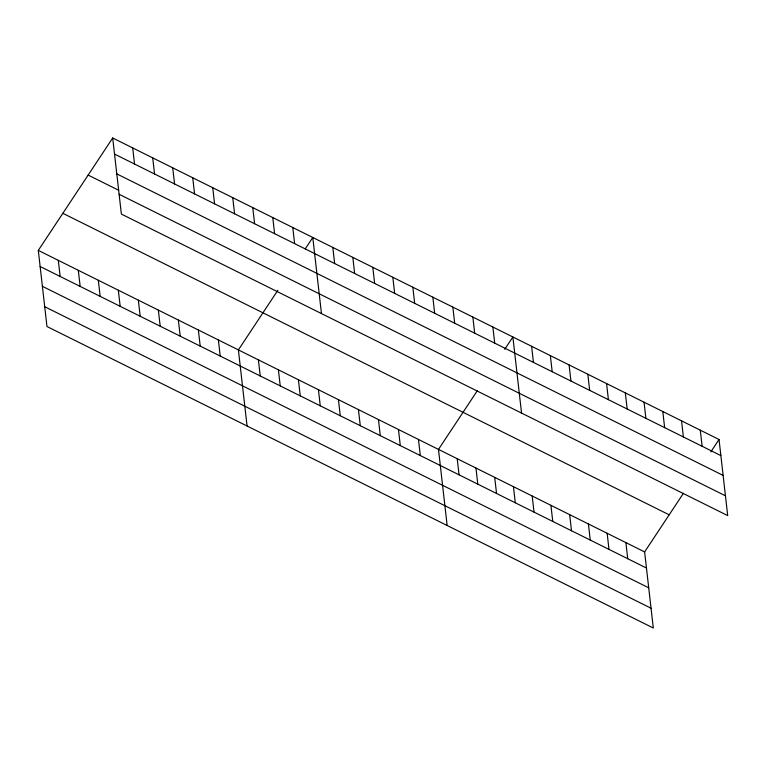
<?xml version="1.0" encoding="UTF-8"?>
<svg xmlns="http://www.w3.org/2000/svg" width="766" height="766" viewBox="0 0 766 766"><rect width="100%" height="100%" fill="white"/><g stroke="black" fill="none" stroke-linecap="round" stroke-linejoin="round"><path stroke-width="1.15" d="M683.454 493.256L644.627 551.922L653.302 628.015L46.965 326.507L38.3 250.405L112.698 137.985L719.035 439.493L727.7 515.595L121.373 214.078L112.698 137.985M277.857 290.266L238.389 349.909L247.064 426.001M305.232 248.893L312.787 237.479L321.461 313.581M477.304 390.746L438.478 449.412L447.153 525.505M504.689 349.344L512.875 336.983L521.55 413.075M710.848 451.863L719.035 439.493M114.536 154.081L720.863 455.598M116.786 173.882L723.123 475.399M88.147 175.079L118.682 190.265M119.113 194.277L725.44 495.793M62.85 213.312L669.187 514.819M38.3 250.405L644.627 551.922M40.138 266.511L646.466 568.027M42.389 286.312L648.725 587.819M44.715 306.706L651.043 608.223M700.287 430.176L702.125 446.272M681.548 420.86L683.377 436.955M662.81 411.534L664.639 427.639M644.062 402.217L645.901 418.322M625.324 392.901L627.163 408.996M625.889 542.606L627.727 558.701M606.586 383.575L608.415 399.68M607.151 533.28L608.98 549.385M587.838 374.258L589.676 390.363M588.412 523.963L590.241 540.068M569.1 364.942L570.938 381.037M569.665 514.647L571.503 530.742M550.361 355.615L552.19 371.721M550.926 505.321L552.765 521.426M531.614 346.299L533.452 362.404M532.188 496.004L534.017 512.109M513.44 486.688L515.279 502.783M492.864 327.034L494.702 343.13M494.702 477.371L496.54 493.467M472.861 317.076L474.69 333.181M475.964 468.045L477.793 484.15M452.85 307.128L454.688 323.233M457.216 458.729L459.054 474.824M432.838 297.179L434.676 313.284M412.836 287.231L414.665 303.336M418.466 439.454L420.304 455.559M392.824 277.282L394.662 293.378M398.464 429.506L400.292 445.611M372.812 267.334L374.651 283.43M378.452 419.557L380.29 435.663M352.81 257.376L354.639 273.481M358.44 409.609L360.279 425.714M332.798 247.428L334.627 263.533M338.438 399.661L340.267 415.756M318.426 389.712L320.255 405.808M292.775 227.531L294.613 243.636M298.414 379.754L300.253 395.859M272.773 217.582L274.601 233.678M278.403 369.806L280.241 385.911M252.761 207.634L254.599 223.729M258.401 359.857L260.229 375.962M232.749 197.685L234.588 213.781M212.747 187.727L214.576 203.833M218.377 339.96L220.215 356.056M192.735 177.779L194.564 193.884M198.375 330.012L200.204 346.108M172.723 167.831L174.562 183.936M178.363 320.064L180.201 336.159M152.712 157.882L154.55 173.978M158.351 310.106L160.19 326.211M132.709 147.934L134.538 164.029M138.349 300.157L140.178 316.262M118.337 290.209L120.166 306.314M98.326 280.26L100.164 296.356M78.314 270.312L80.152 286.407M58.312 260.363L60.141 276.459"/></g></svg>
